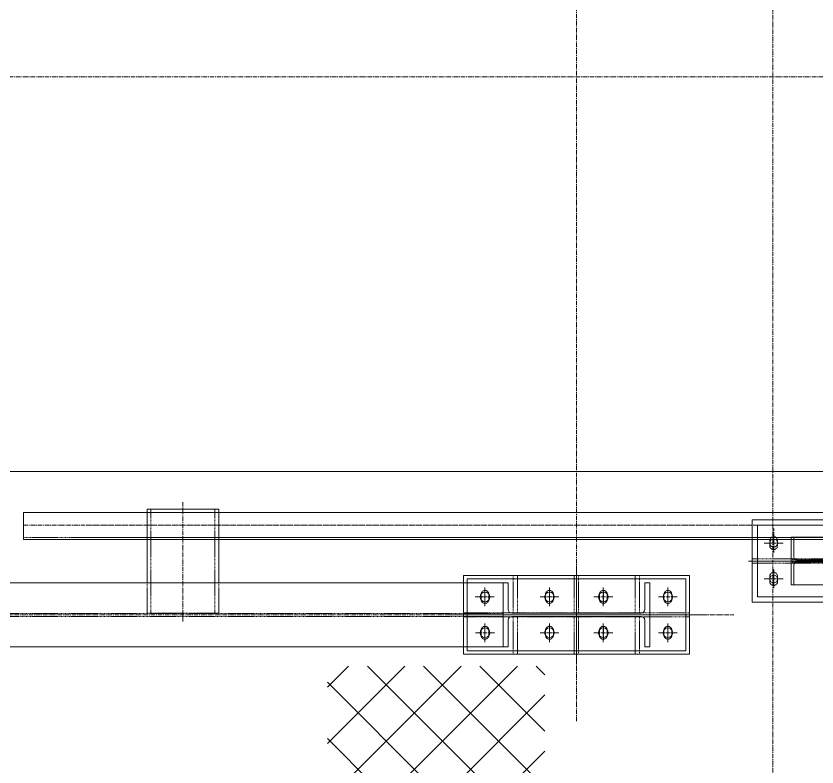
# Model space of a CAD drawing. Header units: inches. Extents: x 209270 to 234360, y -180214 to -150194.
# Drawn here: x 220952 to 223185, y -163488 to -161394 of the extents above; entities that cross this region are included whole.
import ezdxf

# ---------------------------------------------------------------- set-up
doc = ezdxf.new("R2010")
doc.units = ezdxf.units.IN
doc.header["$LTSCALE"] = 10
doc.header["$MEASUREMENT"] = 0
for name, pattern in [('CENTER', [2, 1.25, -0.25, 0.25, -0.25]), ('HIDDEN', [0.375, 0.25, -0.125]), ('PHANTOM', [2.5, 1.25, -0.25, 0.25, -0.25, 0.25, -0.25])]:
    doc.linetypes.add(name, pattern=pattern)
for name, color, linetype, lineweight in [('adani logo', 7, 'Continuous', 15), ('Belt', 4, 'Continuous', 9), ('CEN', 1, 'CENTER', 9), ('DIM', 42, 'Continuous', 13), ('HIDDDEN', 3, 'HIDDEN', 9), ('HIDDEN', 3, 'HIDDEN', 9), ('MAIN OBJECT', 2, 'Continuous', 18), ('OBJECT', 2, 'Continuous', 18), ('PANTHOM', 8, 'PHANTOM', 0), ('STR25', 30, 'Continuous', 5), ('STRUC-25HD', 3, 'HIDDEN', 5)]:
    doc.layers.add(name, color=color, linetype=linetype, lineweight=lineweight)

# ---------------------------------------------------------------- blocks, each defined once
blk = doc.blocks.new('A$C2b8f591a')
at = {"layer": 'CEN'}
blk.add_line((0, 22.8, 0), (0, -312.6, 0), dxfattribs=at)
at = {"layer": 'HIDDDEN'}
for p, q in [((100, 0), (-100, 0)), ((-100, -85), (-100, 0)), ((-89, -289.9), (-89, 0)), ((89, -289.9), (89, 0)), ((100, -85), (100, 0))]:
    blk.add_line(p, q, dxfattribs=at)
at = {"layer": 'MAIN OBJECT'}
for p, q in [((-100, -289.9), (-100, -85)), ((100, -289.9), (100, -85)), ((-100, -289.9), (100, -289.9))]:
    blk.add_line(p, q, dxfattribs=at)
blk = doc.blocks.new('A$Ca8e9f297')
at = {"layer": 'CEN'}
for p, q in [((0, 134.4), (0, -134.4)), ((-255, 30), (-255, 70)), ((-75.1, 30), (-75.1, 70)), ((75.1, 30), (75.1, 70)), ((255, 30), (255, 70)), ((-281.1, 50), (-228.9, 50)), ((-101.2, 50), (-49, 50)), ((101.2, 50), (49, 50)), ((228.9, 50), (281.1, 50)), ((-351.6, 0), (351.6, 0)), ((-255, -70), (-255, -30)), ((-75.1, -70), (-75.1, -30)), ((75.1, -70), (75.1, -30)), ((255, -70), (255, -30)), ((-228.9, -50), (-281.1, -50)), ((-49, -50), (-101.2, -50)), ((49, -50), (101.2, -50)), ((281.1, -50), (228.9, -50))]:
    blk.add_line(p, q, dxfattribs=at)
at = {"layer": 'MAIN OBJECT', "ltscale": 0.2, "elevation": -5434512.1}
blk.add_lwpolyline([(-305, 100), (305, 100), (305, -100), (-305, -100)], close=True, dxfattribs=at)
at = {"layer": 'MAIN OBJECT', "elevation": 0}
blk.add_lwpolyline([(-180.2, -4.4, 0.414214), (-190.4, -14.6), (-190.4, -89.4), (-204.7, -89.4), (-204.7, 89.4), (-190.4, 89.4), (-190.4, 14.6, 0.414214), (-180.2, 4.4), (180.2, 4.4, 0.414214), (190.4, 14.6), (190.4, 89.4), (204.7, 89.4), (204.7, -89.4), (190.4, -89.4), (190.4, -14.6, 0.414214), (180.2, -4.4), (-180.2, -4.4)], format="xyb", dxfattribs=at)
at = {"layer": 'MAIN OBJECT'}
for centre in [(-255, 50, 513.6), (-75.1, 50, -5.7), (75.1, 50, -5.7), (255, 50, 513.6), (-255, -50, 513.6), (-75.1, -50, -5.7), (75.1, -50, -5.7), (255, -50, 513.6)]:
    blk.add_circle(centre, 13.5, dxfattribs=at)
blk = doc.blocks.new('A$Ca7c4800b')
at = {"layer": 'CEN'}
for p, q in [((0, 156.4), (0, -156.4)), ((-255, 23.9, 5434512.1), (-255, 76.1, 5434512.1)), ((-75, 23.9, 5434512.1), (-75, 76.1, 5434512.1)), ((75, 23.9, 5434512.1), (75, 76.1, 5434512.1)), ((255, 23.9, 5434512.1), (255, 76.1, 5434512.1)), ((-282.4, 50, 5434512.1), (-228.8, 50, 5434512.1)), ((-49, 50, 5434512.1), (-101.2, 50, 5434512.1)), ((49, 50, 5434512.1), (101.2, 50, 5434512.1)), ((229, 50, 5434512.1), (281.2, 50, 5434512.1)), ((-360, 0), (360, 0)), ((-255, -23.9, 5434512.1), (-255, -76.1, 5434512.1)), ((-75, -23.9, 5434512.1), (-75, -76.1, 5434512.1)), ((75, -23.9, 5434512.1), (75, -76.1, 5434512.1)), ((255, -23.9, 5434512.1), (255, -76.1, 5434512.1)), ((-228.8, -50, 5434512.1), (-282.4, -50, 5434512.1)), ((-101.2, -50, 5434512.1), (-49, -50, 5434512.1)), ((101.2, -50, 5434512.1), (49, -50, 5434512.1)), ((281.2, -50, 5434512.1), (229, -50, 5434512.1))]:
    blk.add_line(p, q, dxfattribs=at)
at = {"layer": 'HIDDEN', "ltscale": 0.2}
for points in [[(-243.9, 57, 1), (-265.9, 57), (-265.9, 43, 1), (-243.9, 43)], [(-86.1, 57, -1), (-64.1, 57), (-64.1, 43, -1), (-86.1, 43)], [(86.1, 57, 1), (64.1, 57), (64.1, 43, 1), (86.1, 43)], [(266.1, 57, 1), (244.1, 57), (244.1, 43, 1), (266.1, 43)], [(-243.9, -57, -1), (-265.9, -57), (-265.9, -43, -1), (-243.9, -43)], [(-86.1, -57, 1), (-64.1, -57), (-64.1, -43, 1), (-86.1, -43)], [(86.1, -57, -1), (64.1, -57), (64.1, -43, -1), (86.1, -43)], [(266.1, -57, -1), (244.1, -57), (244.1, -43, -1), (266.1, -43)]]:
    blk.add_lwpolyline(points, format="xyb", close=True, dxfattribs=at)
at = {"layer": 'STR25', "ltscale": 0.2}
blk.add_lwpolyline([(-315, 110), (315, 110), (315, -110), (-315, -110)], close=True, dxfattribs=at)
at = {"layer": 'STRUC-25HD'}
for points in [[(-164, 110), (-176, 110), (-176, 6), (-164, 6)], [(-6, 110), (6, 110), (6, 6), (-6, 6)], [(164, 110), (176, 110), (176, 6), (164, 6)], [(315, 6), (315, -6), (-315, -6), (-315, 6)], [(-164, -110), (-176, -110), (-176, -6), (-164, -6)], [(-6, -110), (6, -110), (6, -6), (-6, -6)], [(164, -110), (176, -110), (176, -6), (164, -6)]]:
    blk.add_lwpolyline(points, close=True, dxfattribs=at)
blk = doc.blocks.new('A$Ccd523e08')
at = {"layer": 'CEN'}
for p, q in [((-2502.7, 1796.1, 4.7), (-2502.7, -1796.1, 4.7)), ((-55.5, -1500, 4.7), (-2941.9, -1500, 4.7))]:
    blk.add_line(p, q, dxfattribs=at)
at = {"layer": 'HIDDEN'}
for p, q in [((-2298, -1496.2, 4.7), (-298, -1496.2, 4.7)), ((-2298, -1504.3, 4.7), (-298, -1504.3, 4.7))]:
    blk.add_line(p, q, dxfattribs=at)
at = {"layer": 'MAIN OBJECT'}
for p, q in [((-2298, -1410.6, 4.7), (-298, -1410.6, 4.7)), ((-2298, -1589.4, 4.7), (-298, -1589.4, 4.7))]:
    blk.add_line(p, q, dxfattribs=at)
at = {"layer": 'DIM', "xscale": -1}
for name in ['A$Ca7c4800b', 'A$Ca8e9f297']:
    blk.add_blockref(name, (-2502.7, -1500, 4.7), dxfattribs=at)
blk = doc.blocks.new('A$C1f4f58bd')
at = {"layer": 'CEN'}
blk.add_lwpolyline([(1100, 2200), (5000, 2200), (5000, -2700), (1100, -2700)], close=True, dxfattribs=at)
blk = doc.blocks.new('A$C439c46b0')
at = {"layer": 'CEN'}
for p, q in [((0, 124.8), (0, -124.8)), ((-150, 30), (-150, 70)), ((150, 70), (150, 30)), ((-176.1, 50), (-123.9, 50)), ((123.9, 50), (176.1, 50)), ((-219.8, 0), (219.8, 0)), ((-150, -70), (-150, -30)), ((150, -30), (150, -70)), ((-123.9, -50), (-176.1, -50)), ((176.1, -50), (123.9, -50))]:
    blk.add_line(p, q, dxfattribs=at)
at = {"layer": 'MAIN OBJECT', "elevation": -528}
blk.add_lwpolyline([(-195, 100), (195, 100), (195, -100), (-195, -100)], close=True, dxfattribs=at)
at = {"layer": 'MAIN OBJECT'}
for centre in [(-150, 50, -1074.4), (150, 50, -1074.4), (-150, -50, -1074.4), (150, -50, -1074.4)]:
    blk.add_circle(centre, 11, dxfattribs=at)
blk = doc.blocks.new('A$C4ed3ba51')
at = {"layer": 'CEN'}
for p, q in [((0, 115), (0, -115)), ((-150, 23.9), (-150, 91.1)), ((150, 23.9), (150, 91.1)), ((-130, 50), (-170, 50)), ((130, 50), (170, 50)), ((-210, 0), (210, 0)), ((-150, -23.9), (-150, -76.1)), ((150, -23.9), (150, -76.1)), ((-130, -50), (-170, -50)), ((130, -50), (170, -50))]:
    blk.add_line(p, q, dxfattribs=at)
at = {"layer": 'HIDDDEN'}
for points in [[(6, 6), (6, 115), (-6, 115), (-6, 6)], [(6, -6), (6, -115), (-6, -115), (-6, -6)]]:
    blk.add_lwpolyline(points, dxfattribs=at)
blk.add_lwpolyline([(-210, -6), (210, -6), (210, 6), (-210, 6)], close=True, dxfattribs=at)
at = {"layer": 'HIDDEN', "elevation": -528}
for points in [[(-139, 57, 1), (-161, 57), (-161, 43, 1), (-139, 43)], [(139, 57, -1), (161, 57), (161, 43, -1), (139, 43)], [(-139, -57, -1), (-161, -57), (-161, -43, -1), (-139, -43)], [(139, -57, 1), (161, -57), (161, -43, 1), (139, -43)]]:
    blk.add_lwpolyline(points, format="xyb", close=True, dxfattribs=at)
at = {"layer": 'MAIN OBJECT'}
blk.add_lwpolyline([(-101.5, 66.5), (-93.7, 66.5), (-93.7, 10.4, 0.414214), (-86.1, 2.8), (86.1, 2.8, 0.414214), (93.7, 10.4), (93.7, 66.5), (101.5, 66.5), (101.5, -66.5), (93.7, -66.5), (93.7, -66.5), (93.7, -10.4, 0.414214), (86.1, -2.8), (-86.1, -2.8, 0.414214), (-93.7, -10.4), (-93.7, -66.5), (-93.7, -66.5), (-101.5, -66.5)], format="xyb", close=True, dxfattribs=at)
at = {"layer": 'STR25', "elevation": -528}
blk.add_lwpolyline([(-210, 115), (210, 115), (210, -115), (-210, -115)], close=True, dxfattribs=at)
at = {"layer": 'adani logo'}
blk.add_blockref('A$C439c46b0', (0, 0), dxfattribs=at)
blk = doc.blocks.new('RTR')
at = {"layer": 'CEN'}
blk.add_line((-82885.2, -1564310, 4202462826.4), (-84008.2, -1564310, 10666859653.8), dxfattribs=at)
at = {"layer": 'HIDDDEN'}
for p, q in [((-82808.2, -1564307, 10666859653.8), (-84008.2, -1564307, 10666859653.8)), ((-82808.2, -1564313, 10666859653.8), (-84008.2, -1564313, 10666859653.8))]:
    blk.add_line(p, q, dxfattribs=at)
at = {"layer": 'OBJECT'}
for p, q in [((-82808.2, -1564243.5, 10666859653.8), (-84008.2, -1564243.5, 10666859653.8)), ((-82808.2, -1564376.5, 10666859653.8), (-84008.2, -1564376.5, 10666859653.8))]:
    blk.add_line(p, q, dxfattribs=at)
at = {"rotation": 359.9999103000868}
blk.add_blockref('A$C4ed3ba51', (-83908.2, -1564310, 8882565593.7), dxfattribs=at)

msp = doc.modelspace()

# ---------------------------------------------------------------- hatches: boundary and pattern name
at = {"layer": 'PANTHOM'}
h = msp.add_hatch(dxfattribs=at)
h.set_pattern_fill('ANSI37', color=256, scale=887.309452, angle=-180)
h.set_pattern_definition([(225, (325665.5, 2107540.08), (78.4278163, -78.4278163), []), (315, (325665.5, 2107540.08), (78.4278163, 78.4278163), [])])
h.paths.add_polyline_path([(222426.7, -163808.8), (222426.7, -163206.6), (221820.1, -163206.6), (221820.1, -163808.8)])

# ---------------------------------------------------------------- linework, layer by layer
at = {"layer": 'Belt'}
msp.add_line((232519.4, -162663.7, 0), (219599.9, -162663.7, 0), dxfattribs=at)
at = {"layer": 'CEN'}
for p, q in [((220011.9, -161563.7), (232509.3, -161563.7)), ((220972.4, -162813.7), (228896, -162813.7)), ((232519.7, -162813.7), (221148.1, -162813.7))]:
    msp.add_line(p, q, dxfattribs=at)
at = {"layer": 'HIDDEN'}
for p, q in [((220972.4, -162847.6, 8793052905.5), (228896, -162847.6, 8793052905.5)), ((232519.8, -162847.6, 7050750846.7), (221148.1, -162847.6, 7050750846.7))]:
    msp.add_line(p, q, dxfattribs=at)
at = {"layer": 'MAIN OBJECT'}
for p, q in [((220972.4, -162778.7), (220972.4, -162853.7)), ((220972.4, -162778.7), (228896, -162778.7)), ((232519.6, -162778.7), (221148.1, -162778.7)), ((220972.4, -162853.7), (228896, -162853.7)), ((232519.8, -162853.7), (221148.1, -162853.7))]:
    msp.add_line(p, q, dxfattribs=at)

# ---------------------------------------------------------------- block references
at = {"layer": 'DIM'}
msp.add_blockref('A$C1f4f58bd', (221961.9, -161563.7, -450449365.8), dxfattribs=at)
at = {"layer": 'DIM', "xscale": -1}
msp.add_blockref('A$Ccd523e08', (220011.9, -161563.7, 0.8), dxfattribs=at)
at = {"layer": 'DIM', "rotation": 180}
msp.add_blockref('A$C2b8f591a', (221417.2, -163059.2, 7050750846.7), dxfattribs=at)
at = {"layer": 'MAIN OBJECT'}
msp.add_blockref('RTR', (307122.9, 1401396.3, -8882565064.9), dxfattribs=at)

doc.saveas('drawing.dxf')
